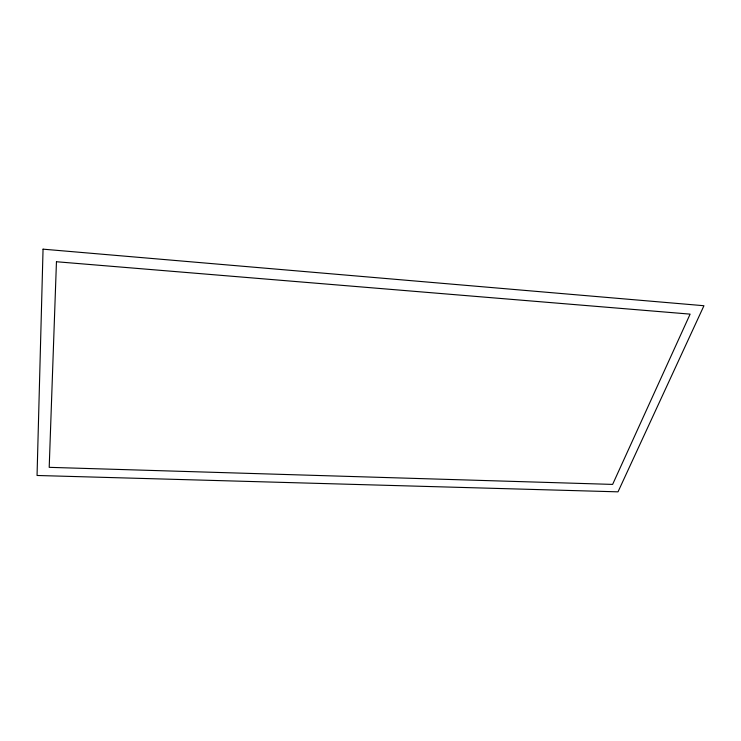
<?xml version="1.0" encoding="UTF-8"?>
<svg xmlns="http://www.w3.org/2000/svg" width="741" height="741" viewBox="0 0 741 741"><rect width="100%" height="100%" fill="white"/><g stroke="black" fill="none" stroke-linecap="round" stroke-linejoin="round"><path stroke-width="1.11" d="M43.052 249.161L37.05 475.481L618.022 491.839L703.95 305.727L43.052 249.161M56.455 261.74L49.202 467.339L612.622 484.41L690.121 314.128L56.455 261.74"/></g></svg>
